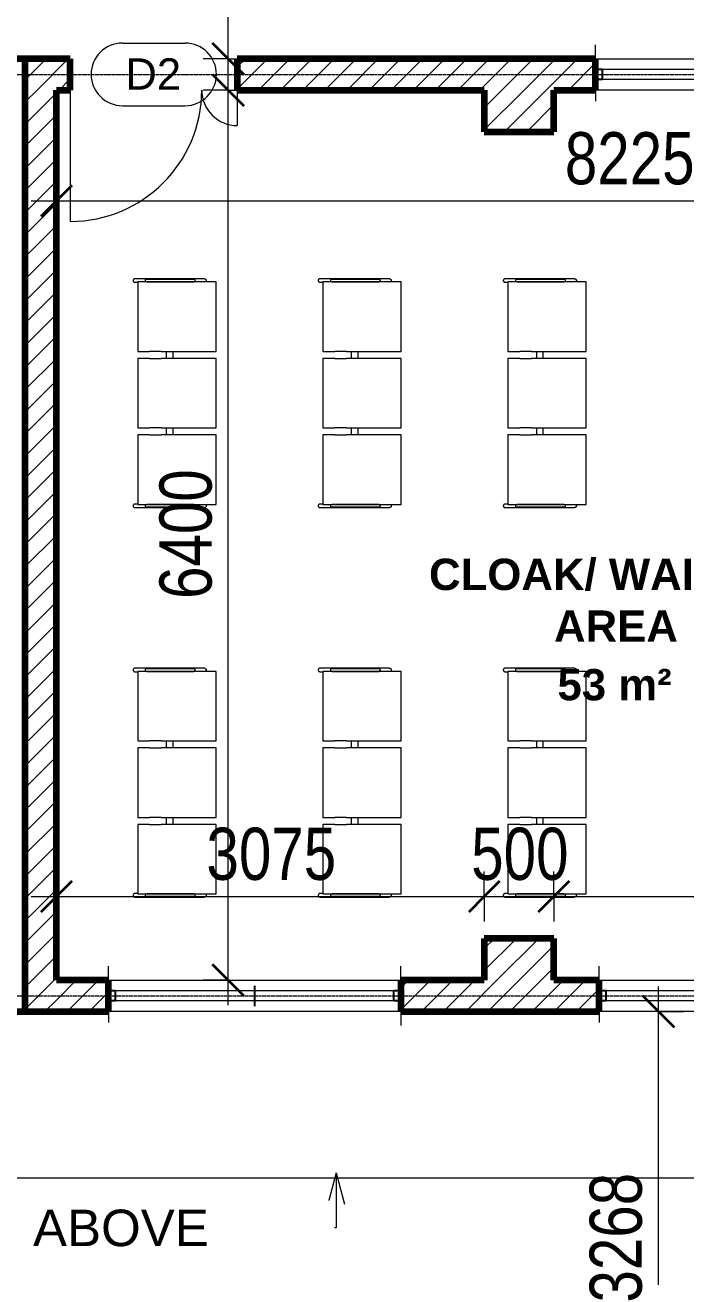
# Model space of a CAD drawing. Header units: millimetres. Extents: x -35190 to 411743, y -233114 to 23872.
# Drawn here: x -576 to 4173, y -10775 to -1773 of the extents above; entities that cross this region are included whole.
import ezdxf

# ---------------------------------------------------------------- set-up
doc = ezdxf.new("R2010")
doc.units = ezdxf.units.MM
for name, pattern in [('Dash', [6.35, 3.175, -3.175]), ('Grid Line', [22.225, 12.7, -3.175, 3.175, -3.175]), ('Hidden', [7.14375, 4.7625, -2.38125])]:
    doc.linetypes.add(name, pattern=pattern)
for name, color, linetype, lineweight in [('A-ANNO-DIMS', 211, 'Continuous', 9), ('A-ANNO-DIMS-75', 211, 'Continuous', 9), ('A-AREA-IDEN', 2, 'Continuous', 9), ('A-DETL-HDLN', 90, 'Dash', 18), ('A-DOOR', 31, 'Continuous', 18), ('A-DOOR-IDEN', 31, 'Continuous', 9), ('A-GLAZ', 151, 'Continuous', 18), ('A-WALL', 113, 'Continuous', 18), ('A-WALL-PATT', 111, 'Continuous', 18), ('G-ANNO-TEXT', 231, 'Continuous', 9), ('I-FURN', 30, 'Continuous', 18), ('S-GRID', 1, 'Continuous', 9)]:
    doc.layers.add(name, color=color, linetype=linetype, lineweight=lineweight)
doc.styles.add('Arial_10', font='arial.ttf', dxfattribs={"height": 225})
doc.styles.add('Arial_3', font='arial.ttf', dxfattribs={"width": 0.8, "height": 375})
doc.styles.add('Arial_7', font='arial.ttf', dxfattribs={"height": 262.5})
doc.styles.add('Arial_B', font='arialbd.ttf', dxfattribs={"height": 225})
doc.dimstyles.new('main_4_5mm', dxfattribs={"dimscale": 304.8, "dimtxt": 382.597275, "dimasz": 0.738189, "dimexe": 0.590551, "dimexo": 0.0625, "dimgap": 0.024606, "dimtad": 1, "dimdec": 0, "dimzin": 0, "dimdsep": 46, "dimtxsty": 'Arial_3', "dimblk1": 'OBLIQUE', "dimblk2": 'OBLIQUE', "dimsah": 1, "dimcen": 0.09, "dimdle": 0.590551, "dimazin": 0, "dimtfac": 1, "dimtdec": 4, "dimtix": 1, "dimtmove": 0, "dimatfit": 3, "dimfxl": 0.590551, "dimfxlon": 1, "dimtvp": 1, "dimtolj": 1, "dimtzin": 0, "dimarcsym": 2})
doc.dimstyles.new('main_4_5mm_2', dxfattribs={"dimscale": 304.8, "dimtxt": 382.597275, "dimasz": 0.738189, "dimexe": 0.590551, "dimexo": 0.0625, "dimgap": 0.024606, "dimtad": 1, "dimdec": 0, "dimzin": 0, "dimdsep": 46, "dimtxsty": 'Arial_3', "dimblk1": 'OBLIQUE', "dimblk2": 'OBLIQUE', "dimsah": 1, "dimcen": 0.09, "dimdle": 0.590551, "dimazin": 0, "dimtfac": 1, "dimtdec": 4, "dimtix": 1, "dimtmove": 0, "dimatfit": 3, "dimfxl": 0.590551, "dimfxlon": 1, "dimtvp": 1, "dimtolj": 1, "dimtzin": 0, "dimarcsym": 2})
pattern_1 = [(45, (0, 0), (-79.5495, 79.5495), [])]

# ---------------------------------------------------------------- blocks, each defined once
blk = doc.blocks.new('Double - Offset 1 - 1200 x 2100mm Sgl Swing-501791-GROUND FLOOR')
at = {"layer": 'A-DOOR'}
for p, q in [((834, 112.5), (834, 1057)), ((-366, 112.5), (-366, 368))]:
    blk.add_line(p, q, dxfattribs=at)
for centre, radius, start, end in [((834, 112.5), 944.5, 90, 180), ((-366, 112.5), 255.5, 360, 90)]:
    blk.add_arc(centre, radius, start, end, dxfattribs=at)
blk = doc.blocks.new('Sliding - 2L - SL2_1 X 1_8-416756-GROUND FLOOR')
at = {"layer": 'A-GLAZ'}
for p, q in [((-723.8, 112.5), (-723.8, 212.5)), ((1376.2, 112.5), (1376.2, 212.5)), ((1326.2, 35), (-673.8, 35)), ((-673.8, -35), (1326.2, -35)), ((-723.8, -112.5), (-723.8, -192.5)), ((1376.2, -112.5), (1376.2, -212.5))]:
    blk.add_line(p, q, dxfattribs=at)
at = {"layer": 'A-GLAZ', "lineweight": 25}
for p, q in [((-673.8, 35), (-723.8, 35)), ((-673.8, -35), (-673.8, 35)), ((326.2, -75), (326.2, 72.5)), ((1376.2, 35), (1326.2, 35)), ((1326.2, -35), (1326.2, 35)), ((-723.8, -35), (-673.8, -35)), ((1326.2, -35), (1376.2, -35))]:
    blk.add_line(p, q, dxfattribs=at)
blk = doc.blocks.new('Sliding - 2L - SL1_8 X 1_5-424376-GROUND FLOOR')
at = {"layer": 'A-GLAZ'}
for p, q in [((-573.8, 112.5), (-573.8, 212.5)), ((1226.2, 112.5), (1226.2, 212.5)), ((1176.2, 35), (-523.8, 35)), ((-523.8, -35), (1176.2, -35)), ((-573.8, -112.5), (-573.8, -192.5)), ((1226.2, -112.5), (1226.2, -212.5))]:
    blk.add_line(p, q, dxfattribs=at)
at = {"layer": 'A-GLAZ', "lineweight": 25}
for p, q in [((-523.8, 35), (-573.8, 35)), ((-523.8, -35), (-523.8, 35)), ((326.2, -75), (326.2, 72.5)), ((1226.2, 35), (1176.2, 35)), ((1176.2, -35), (1176.2, 35)), ((-573.8, -35), (-523.8, -35)), ((1176.2, -35), (1226.2, -35))]:
    blk.add_line(p, q, dxfattribs=at)
blk = doc.blocks.new('Sliding - 2L - SL1_5 X 1_8-424779-GROUND FLOOR')
at = {"layer": 'A-GLAZ'}
for p, q in [((-423.8, 112.5), (-423.8, 212.5)), ((1076.2, 112.5), (1076.2, 212.5)), ((1026.2, 35), (-373.8, 35)), ((-373.8, -35), (1026.2, -35)), ((-423.8, -112.5), (-423.8, -192.5)), ((1076.2, -112.5), (1076.2, -212.5))]:
    blk.add_line(p, q, dxfattribs=at)
at = {"layer": 'A-GLAZ', "lineweight": 25}
for p, q in [((-373.8, 35), (-423.8, 35)), ((-373.8, -35), (-373.8, 35)), ((326.2, -75), (326.2, 72.5)), ((1076.2, 35), (1026.2, 35)), ((1026.2, -35), (1026.2, 35)), ((-423.8, -35), (-373.8, -35)), ((1026.2, -35), (1076.2, -35))]:
    blk.add_line(p, q, dxfattribs=at)
blk = doc.blocks.new('Waitiing_Room_Seat_-_3St_3749 - Three Seater-554953-GROUND FLOOR')
at = {"layer": 'I-FURN'}
for p, q in [((-272.5, 150), (-272.5, -100)), ((250, 129.6), (-250, 129.6)), ((-250, 129.6), (-250, 120)), ((-250, 120), (-250, 61)), ((-247.5, 129.6), (-247.5, 150)), ((250, 120), (250, 129.6)), ((250, 43.9), (250, 120)), ((800, 129.6), (300, 129.6)), ((300, 129.6), (300, 120)), ((300, 120), (300, 43.9)), ((800, 120), (800, 129.6)), ((800, 43.9), (800, 120)), ((1350, 129.6), (850, 129.6)), ((850, 129.6), (850, 120)), ((850, 120), (850, 43.9)), ((1347.5, 150), (1347.5, 129.6)), ((1350, 120), (1350, 129.6)), ((1350, 60.9), (1350, 120)), ((1372.5, -100), (1372.5, 150)), ((250, 43.9), (250, -40.1)), ((300, -40.1), (300, 43.9)), ((800, 43.9), (800, -40.1)), ((850, -40.1), (850, 43.9)), ((250, -430), (250, -40.1)), ((300, -75), (250, -75)), ((300, -40.1), (300, -430)), ((800, -430), (800, -40.1)), ((850, -75), (800, -75)), ((850, -40.1), (850, -430)), ((-272.5, -100), (-272.5, -350)), ((250, -125), (300, -125)), ((800, -125), (850, -125)), ((1372.5, -350), (1372.5, -100)), ((-270, -249.3), (-270, -257.4)), ((-270, -266.6), (-270, -269.7)), ((-250, -269.7), (-250, -266.6)), ((-250, -269.7), (-250, -430)), ((1350, -249.3), (1350, -257.4)), ((1350, -266.6), (1350, -269.7)), ((1350, -430), (1350, -269.7)), ((1370, -269.7), (1370, -266.6)), ((-250, -430), (-250, -433.7)), ((-250, -433.7), (250, -433.7)), ((250, -433.7), (250, -430)), ((300, -430), (300, -433.7)), ((300, -433.7), (800, -433.7)), ((800, -433.7), (800, -430)), ((850, -430), (850, -433.7)), ((850, -433.7), (1350, -433.7)), ((1350, -433.7), (1350, -430))]:
    blk.add_line(p, q, dxfattribs=at)
at = {"layer": 'I-FURN', "flags": 128}
for points in [[(-270, -249.3), (-270, -170.2), (-270, -89.3), (-270, -8.4), (-270, 70.7)], [(-270, 70.7), (-270, -8.4), (-270, -89.3), (-270, -170.2), (-270, -249.3)], [(-250, 64.4), (-250, -8.4), (-250, -89.3), (-250, -170.2), (-250, -249.3)], [(-250, -249.3), (-250, -170.2), (-250, -89.3), (-250, -8.4), (-250, 64.4)], [(1350, 64.4), (1350, -8.4), (1350, -89.3), (1350, -170.2), (1350, -249.3)], [(1350, -249.3), (1350, -170.2), (1350, -89.3), (1350, -8.4), (1350, 64.4)], [(1370, -249.3), (1370, -170.2), (1370, -89.3), (1370, -8.4), (1370, 70.7)], [(1370, 70.7), (1370, -8.4), (1370, -89.3), (1370, -170.2), (1370, -249.3)], [(-270, -269.7), (-270, -274.3), (-270, -266.6), (-270, -249.3)], [(-270, -249.3), (-270, -266.6), (-270, -274.3), (-270, -269.7)], [(-250, -249.3), (-250, -266.6), (-250, -274.3), (-250, -269.7)], [(-250, -269.7), (-250, -274.3), (-250, -266.6), (-250, -249.3)], [(1350, -249.3), (1350, -266.6), (1350, -274.3), (1350, -269.7)], [(1350, -269.7), (1350, -274.3), (1350, -266.6), (1350, -249.3)], [(1370, -269.7), (1370, -274.3), (1370, -266.6), (1370, -249.3)], [(1370, -249.3), (1370, -266.6), (1370, -274.3), (1370, -269.7)], [(-250, -274.4), (-250.2, -275.9), (-250.8, -277.3), (-251.8, -278.7), (-253.1, -279.8), (-254.8, -280.8), (-256.8, -281.5), (-259, -281.9), (-261.3, -281.8), (-263.6, -281.4), (-265.6, -280.6), (-267.4, -279.5), (-268.5, -278.3), (-269.2, -277.4), (-269.8, -275.8), (-270, -274.4)], [(1370, -274.4), (1369.8, -275.9), (1369.2, -277.3), (1368.2, -278.7), (1366.9, -279.8), (1365.2, -280.8), (1363.2, -281.5), (1361, -281.9), (1358.7, -281.8), (1356.4, -281.4), (1354.4, -280.6), (1352.6, -279.5), (1351.5, -278.3), (1350.8, -277.4), (1350.2, -275.8), (1350, -274.4)]]:
    blk.add_lwpolyline(points, dxfattribs=at)
at = {"layer": 'I-FURN'}
for points, knots in [([(-247.5, 150), (-247.5, 151.1), (-247.8, 153.3), (-248.8, 155.8), (-250.1, 157.6), (-251.5, 159.3), (-253.7, 160.9), (-256.7, 162.2), (-260, 162.6), (-263.3, 162.2), (-266.3, 160.9), (-268.5, 159.3), (-269.9, 157.6), (-271.2, 155.8), (-272.2, 153.3), (-272.5, 151.1), (-272.5, 150)], [0, 0, 0, 0, 0.083333, 0.166667, 0.208333, 0.25, 0.333333, 0.416667, 0.5, 0.583333, 0.666667, 0.75, 0.791667, 0.833333, 0.916667, 1, 1, 1, 1]), ([(1372.5, 150), (1372.5, 151.1), (1372.2, 153.3), (1371.2, 155.8), (1369.9, 157.6), (1368.5, 159.3), (1366.3, 160.9), (1363.3, 162.2), (1360, 162.6), (1356.7, 162.2), (1353.7, 160.9), (1351.5, 159.3), (1350.1, 157.6), (1348.8, 155.8), (1347.8, 153.3), (1347.5, 151.1), (1347.5, 150)], [0, 0, 0, 0, 0.083333, 0.166667, 0.208333, 0.25, 0.333333, 0.416667, 0.5, 0.583333, 0.666667, 0.75, 0.791667, 0.833333, 0.916667, 1, 1, 1, 1]), ([(-269.9, -100), (-270.2, -100), (-270.7, -100), (-271.2, -100), (-271.7, -100), (-272.3, -100), (-272.5, -100), (-272.5, -100)], [0.7916667, 0.7916667, 0.7916667, 0.7916667, 0.8333333, 0.8541667, 0.875, 0.9166667, 1, 1, 1, 1]), ([(1372.5, -100), (1372.5, -100), (1372.3, -100), (1371.6, -100), (1371, -100), (1370.4, -100), (1370.1, -100), (1370, -100)], [0, 0, 0, 0, 0.0833333, 0.125, 0.1666667, 0.1875, 0.2044836, 0.2044836, 0.2044836, 0.2044836]), ([(-249.9, -357.4), (-250, -357.5), (-250.4, -358), (-251.5, -359.3), (-253.7, -360.9), (-256.7, -362.2), (-260, -362.6), (-263.3, -362.2), (-266.3, -360.9), (-268.5, -359.3), (-269.9, -357.6), (-271.2, -355.8), (-272.2, -353.3), (-272.5, -351.1), (-272.5, -350)], [0.2012889, 0.2012889, 0.2012889, 0.2012889, 0.2083333, 0.25, 0.3333333, 0.4166667, 0.5, 0.5833333, 0.6666667, 0.75, 0.7916667, 0.8333333, 0.9166667, 1, 1, 1, 1]), ([(1372.5, -350), (1372.5, -351.1), (1372.2, -353.3), (1371.2, -355.8), (1369.9, -357.6), (1368.5, -359.3), (1366.3, -360.9), (1363.3, -362.2), (1360, -362.6), (1356.7, -362.2), (1353.7, -360.9), (1351.5, -359.3), (1350.4, -358), (1350, -357.5), (1349.9, -357.4)], [0, 0, 0, 0, 0.0833333, 0.1666667, 0.2083333, 0.25, 0.3333333, 0.4166667, 0.5, 0.5833333, 0.6666667, 0.75, 0.7916667, 0.7987111, 0.7987111, 0.7987111, 0.7987111])]:
    blk.add_open_spline(points, degree=3, knots=knots, dxfattribs=at)
for points in [[(-270, 70.7), (-270, 70.9), (-269.9, 71.2), (-269.2, 71.6), (-268.1, 72), (-266.7, 72.4), (-265, 72.6), (-263.1, 72.8), (-261.1, 72.9), (-258.9, 72.9), (-256.9, 72.8), (-255, 72.6), (-253.3, 72.4), (-251.9, 72), (-250.8, 71.6), (-250.1, 71.2), (-250, 70.9), (-250, 70.7)], [(1350, 70.7), (1350, 70.9), (1350.1, 71.2), (1350.8, 71.6), (1351.9, 72), (1353.3, 72.4), (1355, 72.6), (1356.9, 72.8), (1358.9, 72.9), (1361.1, 72.9), (1363.1, 72.8), (1365, 72.6), (1366.7, 72.4), (1368.1, 72), (1369.2, 71.6), (1369.9, 71.2), (1370, 70.9), (1370, 70.7)], [(-269.8, -271), (-269.9, -270.6), (-270, -270.1), (-270, -269.7)], [(1350.2, -271), (1350.1, -270.6), (1350, -270.1), (1350, -269.7)]]:
    blk.add_open_spline(points, degree=3, dxfattribs=at)
blk = doc.blocks.new('DIMBLOCK14-GROUND FLOOR')
at = {"layer": 'A-ANNO-DIMS-75', "transparency": 16777216}
for p, q in [((884.1, -2195.3), (884.1, -35.3)), ((884.1, -215.3), (704.1, -215.3)), ((884.1, -215.3), (1064.1, -215.3)), ((884.1, -2015.3), (704.1, -2015.3)), ((884.1, -2015.3), (1064.1, -2015.3))]:
    blk.add_line(p, q, dxfattribs=at)
at = {"layer": 'A-ANNO-DIMS-75', "lineweight": 35, "transparency": 16777216}
for p, q in [((884.1, -215.3), (771.6, -102.8)), ((884.1, -215.3), (996.6, -327.8)), ((884.1, -2015.3), (771.6, -1902.8)), ((884.1, -2015.3), (996.6, -2127.8))]:
    blk.add_line(p, q, dxfattribs=at)
at = {"layer": 'A-ANNO-DIMS-75', "color": 0, "transparency": 16777216, "insert": (389.8, -1574.4), "char_height": 375, "width": 1101.88, "attachment_point": 1, "rotation": 90, "line_spacing_factor": 0.941778, "style": 'Arial_3'}
blk.add_mtext('1800', dxfattribs=at)
blk = doc.blocks.new('_Oblique')
at = {"color": 0, "linetype": 'ByBlock', "lineweight": -2}
blk.add_line((-0.5, -0.5), (0.5, 0.5), dxfattribs=at)
blk = doc.blocks.new('DIMBLOCK35-GROUND FLOOR')
at = {"layer": 'A-ANNO-DIMS-75', "transparency": 16777216}
for p, q in [((-351.1, -3037.4), (-351.1, -2857.4)), ((7873.9, -3037.4), (7873.9, -2857.4)), ((-531.1, -3037.4), (8053.9, -3037.4)), ((-351.1, -3037.4), (-351.1, -3217.4)), ((7873.9, -3037.4), (7873.9, -3217.4))]:
    blk.add_line(p, q, dxfattribs=at)
at = {"layer": 'A-ANNO-DIMS-75', "lineweight": 35, "transparency": 16777216}
for p, q in [((-351.1, -3037.4), (-238.6, -2924.9)), ((7873.9, -3037.4), (7986.4, -2924.9)), ((-351.1, -3037.4), (-463.6, -3149.9)), ((7873.9, -3037.4), (7761.4, -3149.9))]:
    blk.add_line(p, q, dxfattribs=at)
at = {"layer": 'A-ANNO-DIMS-75', "color": 0, "transparency": 16777216, "insert": (3302.3, -2543.1), "char_height": 375, "width": 1101.88, "attachment_point": 1, "line_spacing_factor": 0.941778, "style": 'Arial_3'}
blk.add_mtext('8225', dxfattribs=at)
blk = doc.blocks.new('DIMBLOCK38-GROUND FLOOR')
at = {"layer": 'A-ANNO-DIMS-75', "transparency": 16777216}
for p, q in [((884.1, -8820.3), (884.1, -2060.3)), ((884.1, -2240.3), (704.1, -2240.3)), ((884.1, -2240.3), (1064.1, -2240.3)), ((884.1, -8640.3), (704.1, -8640.3)), ((884.1, -8640.3), (1064.1, -8640.3))]:
    blk.add_line(p, q, dxfattribs=at)
at = {"layer": 'A-ANNO-DIMS-75', "lineweight": 35, "transparency": 16777216}
for p, q in [((884.1, -2240.3), (771.6, -2127.8)), ((884.1, -2240.3), (996.6, -2352.8)), ((884.1, -8640.3), (771.6, -8527.8)), ((884.1, -8640.3), (996.6, -8752.8))]:
    blk.add_line(p, q, dxfattribs=at)
at = {"layer": 'A-ANNO-DIMS-75', "color": 0, "transparency": 16777216, "insert": (389.8, -5899.4), "char_height": 375, "width": 1101.88, "attachment_point": 1, "rotation": 90, "line_spacing_factor": 0.941778, "style": 'Arial_3'}
blk.add_mtext('6400', dxfattribs=at)
blk = doc.blocks.new('DIMBLOCK116-GROUND FLOOR')
at = {"layer": 'A-ANNO-DIMS-75', "transparency": 16777216}
for p, q in [((-351.1, -8038.5), (-351.1, -7858.5)), ((2723.9, -8038.5), (2723.9, -7858.5)), ((-531.1, -8038.5), (2723.9, -8038.5)), ((-351.1, -8038.5), (-351.1, -8218.5)), ((2723.9, -8038.5), (2723.9, -8218.5))]:
    blk.add_line(p, q, dxfattribs=at)
at = {"layer": 'A-ANNO-DIMS-75', "lineweight": 35, "transparency": 16777216}
for p, q in [((-351.1, -8038.5), (-238.6, -7926)), ((2723.9, -8038.5), (2836.4, -7926)), ((-351.1, -8038.5), (-463.6, -8151)), ((2723.9, -8038.5), (2611.4, -8151))]:
    blk.add_line(p, q, dxfattribs=at)
at = {"layer": 'A-ANNO-DIMS-75', "color": 0, "transparency": 16777216, "insert": (727.3, -7544.2), "char_height": 375, "width": 1101.88, "attachment_point": 1, "line_spacing_factor": 0.941778, "style": 'Arial_3'}
blk.add_mtext('3075', dxfattribs=at)
blk = doc.blocks.new('DIMBLOCK117-GROUND FLOOR')
at = {"layer": 'A-ANNO-DIMS-75', "transparency": 16777216}
for p, q in [((2723.9, -8038.5), (2723.9, -7858.5)), ((3223.9, -8038.5), (3223.9, -7858.5)), ((2723.9, -8038.5), (3223.9, -8038.5)), ((2723.9, -8038.5), (2723.9, -8218.5)), ((3223.9, -8038.5), (3223.9, -8218.5))]:
    blk.add_line(p, q, dxfattribs=at)
at = {"layer": 'A-ANNO-DIMS-75', "lineweight": 35, "transparency": 16777216}
for p, q in [((2723.9, -8038.5), (2836.4, -7926)), ((3223.9, -8038.5), (3336.4, -7926)), ((2723.9, -8038.5), (2611.4, -8151)), ((3223.9, -8038.5), (3111.4, -8151))]:
    blk.add_line(p, q, dxfattribs=at)
at = {"layer": 'A-ANNO-DIMS-75', "color": 0, "transparency": 16777216, "insert": (2629.6, -7544.2), "char_height": 375, "width": 826.41, "attachment_point": 1, "line_spacing_factor": 0.941778, "style": 'Arial_3'}
blk.add_mtext('500', dxfattribs=at)
blk = doc.blocks.new('DIMBLOCK118-GROUND FLOOR')
at = {"layer": 'A-ANNO-DIMS-75', "transparency": 16777216}
for p, q in [((3223.9, -8038.5), (3223.9, -7858.5)), ((7873.9, -8038.5), (7873.9, -7858.5)), ((3223.9, -8038.5), (8053.9, -8038.5)), ((3223.9, -8038.5), (3223.9, -8218.5)), ((7873.9, -8038.5), (7873.9, -8218.5))]:
    blk.add_line(p, q, dxfattribs=at)
at = {"layer": 'A-ANNO-DIMS-75', "lineweight": 35, "transparency": 16777216}
for p, q in [((3223.9, -8038.5), (3336.4, -7926)), ((7873.9, -8038.5), (7986.4, -7926)), ((3223.9, -8038.5), (3111.4, -8151)), ((7873.9, -8038.5), (7761.4, -8151))]:
    blk.add_line(p, q, dxfattribs=at)
at = {"layer": 'A-ANNO-DIMS-75', "color": 0, "transparency": 16777216, "insert": (5089.8, -7544.2), "char_height": 375, "width": 1101.88, "attachment_point": 1, "line_spacing_factor": 0.941778, "style": 'Arial_3'}
blk.add_mtext('4650', dxfattribs=at)
blk = doc.blocks.new('DIMBLOCK425-GROUND FLOOR')
at = {"layer": 'A-ANNO-DIMS-75', "transparency": 16777216}
for p, q in [((3974.9, -12133.3), (3974.9, -8685.3)), ((3974.9, -8865.3), (3794.9, -8865.3)), ((3974.9, -8865.3), (4154.9, -8865.3)), ((3974.9, -12133.3), (3794.9, -12133.3)), ((3974.9, -12133.3), (4154.9, -12133.3))]:
    blk.add_line(p, q, dxfattribs=at)
at = {"layer": 'A-ANNO-DIMS-75', "lineweight": 35, "transparency": 16777216}
for p, q in [((3974.9, -8865.3), (3862.4, -8752.8)), ((3974.9, -8865.3), (4087.4, -8977.8)), ((3974.9, -12133.3), (3862.4, -12020.8)), ((3974.9, -12133.3), (4087.4, -12245.8))]:
    blk.add_line(p, q, dxfattribs=at)
at = {"layer": 'A-ANNO-DIMS-75', "color": 0, "transparency": 16777216, "insert": (3480.5, -10958.4), "char_height": 375, "width": 1101.88, "attachment_point": 1, "rotation": 90, "line_spacing_factor": 0.941778, "style": 'Arial_3'}
blk.add_mtext('3268', dxfattribs=at)
blk = doc.blocks.new('M_Door Tag - M_Door Tag-1233-GROUND FLOOR')
at = {"layer": 'A-DOOR-IDEN'}
for p, q in [((-3, 3), (3, 3)), ((-3, -3), (3, -3))]:
    blk.add_line(p, q, dxfattribs=at)
for centre, start, end in [((-3, 0), 90, 270), ((3, 0), 270, 90)]:
    blk.add_arc(centre, 3, start, end, dxfattribs=at)

msp = doc.modelspace()

# ---------------------------------------------------------------- hatches: boundary and pattern name
at = {"layer": 'A-WALL-PATT'}
h = msp.add_hatch(dxfattribs=at)
h.set_pattern_fill('FP_1', color=256, style=0, pattern_type=2)
h.set_pattern_definition(pattern_1)
h.paths.add_polyline_path([(948.9, -2240.3), (3523.9, -2240.3), (3523.9, -2015.3), (948.9, -2015.3)])
h.paths.add_polyline_path([(-351.1, -2240.3), (-251.1, -2240.3), (-251.1, -2015.3), (-576.1, -2015.3), (-576.1, -2240.3)])
h.paths.add_polyline_path([(8098.9, -2240.3), (8098.9, -2015.3), (7773.9, -2015.3), (7773.9, -2240.3), (7873.9, -2240.3)])
h.paths.add_polyline_path([(6573.9, -2240.3), (6573.9, -2015.3), (5323.9, -2015.3), (5323.9, -2240.3), (5859.3, -2240.3)])
h = msp.add_hatch(dxfattribs=at)
h.set_pattern_fill('FP_1', color=256, style=0, pattern_type=2)
h.set_pattern_definition(pattern_1)
h.paths.add_polyline_path([(-351.1, -8865.3), (-351.1, -2240.3), (-576.1, -2240.3), (-576.1, -8865.3)])
h = msp.add_hatch(dxfattribs=at)
h.set_pattern_fill('FP_1', color=256, style=0, pattern_type=2)
h.set_pattern_definition(pattern_1)
h.paths.add_polyline_path([(3223.9, -2540.3), (3223.9, -2240.3), (2723.9, -2240.3), (2723.9, -2540.3)])
h = msp.add_hatch(dxfattribs=at)
h.set_pattern_fill('FP_1', color=256, style=0, pattern_type=2)
h.set_pattern_definition(pattern_1)
h.paths.add_polyline_path([(2723.9, -8640.3), (3223.9, -8640.3), (3223.9, -8340.3), (2723.9, -8340.3), (2723.9, -8582.3)])
h = msp.add_hatch(dxfattribs=at)
h.set_pattern_fill('FP_1', color=256, style=0, pattern_type=2)
h.set_pattern_definition(pattern_1)
h.paths.add_polyline_path([(20.4, -8865.3), (23.9, -8865.3), (23.9, -8640.3), (-351.1, -8640.3), (-351.1, -8865.3)])
h.paths.add_polyline_path([(5048.9, -8865.3), (5473.9, -8865.3), (5473.9, -8640.3), (5048.9, -8640.3)])
h.paths.add_polyline_path([(2939.8, -8865.3), (3548.9, -8865.3), (3548.9, -8640.3), (2123.9, -8640.3), (2123.9, -8865.3)])
h.paths.add_polyline_path([(7873.9, -8865.3), (8098.9, -8865.3), (8098.9, -8640.3), (7273.9, -8640.3), (7273.9, -8865.3), (7805.6, -8865.3)])

# ---------------------------------------------------------------- linework, layer by layer
at = {"layer": 'A-DETL-HDLN', "linetype": 'Hidden'}
msp.add_line((7873.9, -10065.3), (-801.1, -10065.3), dxfattribs=at)
at = {"layer": 'A-WALL', "lineweight": 140}
for p, q in [((-251.1, -2015.3), (-1617.1, -2015.3)), ((-576.1, -8865.3), (-576.1, -2015.3)), ((-251.1, -2240.3), (-251.1, -2015.3)), ((3523.9, -2015.3), (948.9, -2015.3)), ((948.9, -2015.3), (948.9, -2240.3)), ((3523.9, -2240.3), (3523.9, -2015.3)), ((-351.1, -8640.3), (-351.1, -2240.3)), ((-351.1, -2240.3), (-251.1, -2240.3)), ((948.9, -2240.3), (2723.9, -2240.3)), ((2723.9, -2240.3), (2723.9, -2540.3)), ((3223.9, -2540.3), (3223.9, -2240.3)), ((3223.9, -2240.3), (3523.9, -2240.3)), ((2723.9, -2540.3), (3223.9, -2540.3)), ((3223.9, -8340.3), (2723.9, -8340.3)), ((2723.9, -8340.3), (2723.9, -8640.3)), ((3223.9, -8640.3), (3223.9, -8340.3)), ((23.9, -8640.3), (-351.1, -8640.3)), ((23.9, -8865.3), (23.9, -8640.3)), ((2723.9, -8640.3), (2123.9, -8640.3)), ((2123.9, -8640.3), (2123.9, -8865.3)), ((3548.9, -8640.3), (3223.9, -8640.3)), ((3548.9, -8865.3), (3548.9, -8640.3)), ((-801.1, -8865.3), (23.9, -8865.3)), ((2123.9, -8865.3), (3548.9, -8865.3))]:
    msp.add_line(p, q, dxfattribs=at)
at = {"layer": 'A-WALL'}
for p, q in [((3523.9, -2015.3), (5323.9, -2015.3)), ((5323.9, -2240.3), (3523.9, -2240.3)), ((23.9, -8640.3), (2123.9, -8640.3)), ((3548.9, -8640.3), (5048.9, -8640.3)), ((2123.9, -8865.3), (23.9, -8865.3)), ((5048.9, -8865.3), (3548.9, -8865.3))]:
    msp.add_line(p, q, dxfattribs=at)
at = {"layer": 'G-ANNO-TEXT', "color": 10}
for p, q in [((1659.5, -10026.9), (1599.2, -10251.9)), ((1659.5, -10026.9), (1719.8, -10251.9)), ((1659.5, -10026.9), (1659.5, -10421.7)), ((1659.5, -10421.7), (944.5, -10421.7))]:
    msp.add_line(p, q, dxfattribs=at)
at = {"layer": 'S-GRID', "linetype": 'Grid Line'}
for p, q in [((-16035.3, -2127.8), (47071.4, -2127.8)), ((-16035.3, -8752.8), (47071.4, -8752.8))]:
    msp.add_line(p, q, dxfattribs=at)

# ---------------------------------------------------------------- block references
at = {"layer": 'A-DOOR', "rotation": 180}
msp.add_blockref('Double - Offset 1 - 1200 x 2100mm Sgl Swing-501791-GROUND FLOOR', (582.9, -2127.8), dxfattribs=at)
at = {"layer": 'A-DOOR-IDEN', "xscale": 74.99999999999996, "yscale": 74.99999999999996, "zscale": 74.99999999999996}
msp.add_blockref('M_Door Tag - M_Door Tag-1233-GROUND FLOOR', (348.9, -2127.8), dxfattribs=at)
at = {"layer": 'A-GLAZ'}
for name, p in [('Sliding - 2L - SL1_8 X 1_5-424376-GROUND FLOOR', (4097.7, -2127.8)), ('Sliding - 2L - SL2_1 X 1_8-416756-GROUND FLOOR', (747.7, -8752.8)), ('Sliding - 2L - SL1_5 X 1_8-424779-GROUND FLOOR', (3972.7, -8752.8))]:
    msp.add_blockref(name, p, dxfattribs=at)
at = {"layer": 'I-FURN', "rotation": 89.99999999999993}
for p in [(362.8, -4970.1), (1692.8, -4970.1), (3022.8, -4970.1), (362.8, -7770.1), (1692.8, -7770.1), (3022.8, -7770.1)]:
    msp.add_blockref('Waitiing_Room_Seat_-_3St_3749 - Three Seater-554953-GROUND FLOOR', p, dxfattribs=at)

# ---------------------------------------------------------------- texts
at = {"layer": 'A-AREA-IDEN', "char_height": 225, "attachment_point": 1, "style": 'Arial_B'}
for s, insert, width in [('CLOAK/ WAITING', (2326.6, -5610.2), 3246.834), ('AREA', (3224.5, -5982.3), 1076.265), ('53 m²', (3249.5, -6403.1), 1010.126)]:
    msp.add_mtext(s, dxfattribs=dict(at, insert=insert, width=width))
at = {"layer": 'A-DOOR-IDEN', "insert": (143.9, -2012.4), "char_height": 225, "width": 493.038, "attachment_point": 1, "style": 'Arial_10'}
msp.add_mtext('D2', dxfattribs=at)

# ---------------------------------------------------------------- dimensions: what is measured, and where the dimension line sits
at = {"layer": 'A-ANNO-DIMS'}
for base, p1, p2, dimstyle, override, picture, middle in [((884.1, -215.3), (704.1, -2015.3), (704.1, -215.3), 'main_4_5mm', {"dimpost": '<>', "dimfxl": 1800}, 'DIMBLOCK14-GROUND FLOOR', (685.2, -1115.3)), ((884.1, -2240.3), (704.1, -8640.3), (704.1, -2240.3), 'main_4_5mm', {"dimpost": '<>', "dimfxl": 6400}, 'DIMBLOCK38-GROUND FLOOR', (685.2, -5440.3)), ((3974.9, -8865.3), (4154.9, -12133.3), (3794.9, -8865.3), 'main_4_5mm_2', {"dimpost": '<>', "dimfxl": 3287.768848}, 'DIMBLOCK425-GROUND FLOOR', (3775.8, -10499.3))]:
    dim = msp.add_linear_dim(base=base, p1=p1, p2=p2, angle=90, dimstyle=dimstyle, override=override, dxfattribs=at)
    dim.commit()
    dim.dimension.update_dxf_attribs({"geometry": picture, "text_midpoint": middle})
for base, p1, p2, override, picture, middle in [((7873.9, -3037.4), (-351.1, -2857.4), (7873.9, -2857.4), {"dimpost": '<>', "dimfxl": 8225}, 'DIMBLOCK35-GROUND FLOOR', (3761.4, -2838.4)), ((2723.9, -8038.5), (-351.1, -7858.5), (2723.9, -8218.5), {"dimpost": '<>', "dimfxl": 3096.001453}, 'DIMBLOCK116-GROUND FLOOR', (1186.4, -7839.4)), ((3223.9, -8038.5), (2723.9, -8218.5), (3223.9, -8218.5), {"dimpost": '<>', "dimfxl": 500}, 'DIMBLOCK117-GROUND FLOOR', (2973.9, -7839.5)), ((7873.9, -8038.5), (3223.9, -8218.5), (7873.9, -7858.5), {"dimpost": '<>', "dimfxl": 4663.914665}, 'DIMBLOCK118-GROUND FLOOR', (5548.9, -7839.5))]:
    dim = msp.add_linear_dim(base=base, p1=p1, p2=p2, dimstyle='main_4_5mm', override=override, dxfattribs=at)
    dim.commit()
    dim.dimension.update_dxf_attribs({"geometry": picture, "text_midpoint": middle})

# ---------------------------------------------------------------- next in the draw order: texts
at = {"layer": 'G-ANNO-TEXT', "color": 7, "insert": (-2923.4, -10290.5), "char_height": 262.5, "width": 4503.48, "attachment_point": 1, "style": 'Arial_7', "bg_fill": 3, "box_fill_scale": 1.25, "bg_fill_color": 256, "bg_fill_true_color": 13158600, "bg_fill_transparency": 0}
msp.add_mtext('CANTILEVER ABOVE', dxfattribs=at)

doc.saveas('drawing.dxf')
